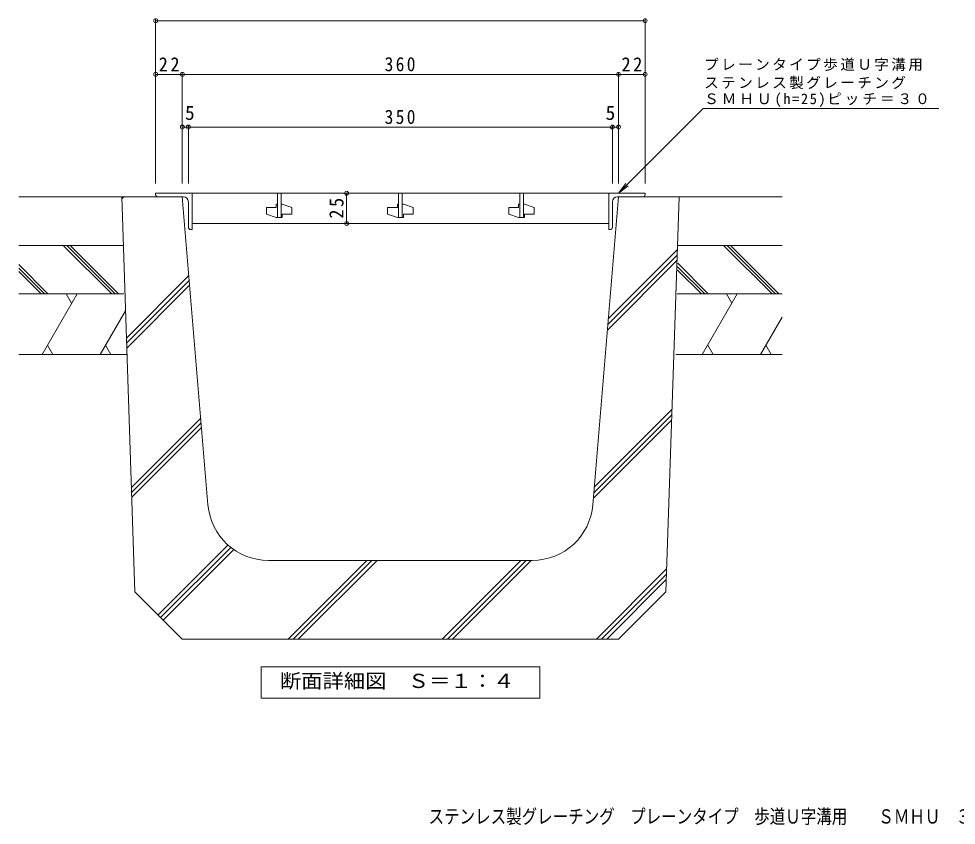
# Model space of a CAD drawing. Units: millimetres at full size. Extents: x -709 to 718, y -545 to 498.
# Drawn here: x -709 to 65, y -545 to 121 of the extents above; entities that cross this region are included whole.
import ezdxf
from ezdxf.enums import TextEntityAlignment as Align

# ---------------------------------------------------------------- set-up
doc = ezdxf.new("R2010")
doc.units = ezdxf.units.MM
doc.header["$LTSCALE"] = 4
doc.header["$PDMODE"] = 32
doc.header["$PDSIZE"] = 3.2
for name, color, linetype, lineweight in [('A-0', 6, 'Continuous', 9), ('A-2', 3, 'Continuous', 9), ('A-5', 7, 'Continuous', 9), ('A-6', 6, 'Continuous', 9)]:
    doc.layers.add(name, color=color, linetype=linetype, lineweight=lineweight)
doc.layers.add('F-5_F-5ﾚｲﾔ', color=2, linetype='Continuous')
doc.styles.add('ＭＳ ゴシック', font='')
doc.styles.get('ＭＳ ゴシック').set_extended_font_data('MS Gothic')

msp = doc.modelspace()

# ---------------------------------------------------------------- linework, layer by layer
at = {"layer": 'A-0', "color": 7}
for p, q in [((-595.744, 120.269), (-595.744, -15.306)), ((-191.744, 119.069), (-595.744, 119.069)), ((-191.744, 120.269), (-191.744, -15.306)), ((-573.744, 74.79), (-595.744, 74.79)), ((-573.744, 75.99), (-573.744, -15.306)), ((-213.744, 74.79), (-573.744, 74.79)), ((-213.744, 75.99), (-213.744, -15.306)), ((-191.744, 74.79), (-213.744, 74.79)), ((-568.745, 31.29), (-573.744, 31.29)), ((-568.745, 32.49), (-568.745, -15.306)), ((-218.744, 31.29), (-568.745, 31.29)), ((-218.744, 32.49), (-218.744, -15.306)), ((-213.744, 31.29), (-218.744, 31.29))]:
    msp.add_line(p, q, dxfattribs=at)
at = {"layer": 'A-0'}
for p, q in [((-623.744, -26.306), (-612.882, -352.168)), ((-623.744, -26.306), (-573.744, -26.306)), ((-623.692, -27.886), (-622.112, -26.306)), ((-552.565, -280.459), (-573.744, -26.306)), ((-234.924, -280.459), (-213.744, -26.306)), ((-163.745, -26.306), (-213.744, -26.306)), ((-163.745, -26.306), (-174.607, -352.169)), ((-222.518, -131.586), (-165.348, -74.417)), ((-222.132, -126.958), (-165.202, -70.028)), ((-222.903, -136.215), (-165.495, -78.806)), ((-619.86, -142.848), (-568.327, -91.315)), ((-619.723, -146.954), (-568.001, -95.232)), ((-619.586, -151.059), (-567.674, -99.148)), ((-615.754, -266.021), (-558.536, -208.804)), ((-234.089, -270.436), (-169.737, -206.085)), ((-233.703, -265.808), (-169.591, -201.696)), ((-615.617, -270.127), (-558.21, -212.72)), ((-615.48, -274.233), (-557.884, -216.636)), ((-234.474, -275.065), (-169.883, -210.474)), ((-593.752, -371.299), (-536.048, -313.595)), ((-591.631, -373.42), (-533.743, -315.532)), ((-589.509, -375.541), (-531.308, -317.34)), ((-502.738, -326.306), (-284.751, -326.306)), ((-486.48, -391.306), (-421.48, -326.306)), ((-482.238, -391.306), (-417.238, -326.306)), ((-477.995, -391.306), (-412.995, -326.306)), ((-359.201, -391.306), (-294.201, -326.306)), ((-354.959, -391.306), (-289.959, -326.306)), ((-350.716, -391.306), (-285.716, -326.306)), ((-231.922, -391.306), (-173.98, -333.364)), ((-227.679, -391.306), (-174.126, -337.753)), ((-223.437, -391.306), (-174.272, -342.142)), ((-573.744, -391.306), (-612.882, -352.168)), ((-213.744, -391.306), (-174.607, -352.169)), ((-573.744, -391.306), (-213.744, -391.306))]:
    msp.add_line(p, q, dxfattribs=at)
for centre, start, end in [((-502.738, -276.306), 184.76364, 270), ((-284.751, -276.306), 270, 355.23637)]:
    msp.add_arc(centre, 50, start, end, dxfattribs=at)
at = {"layer": 'A-0', "color": 7}
for p in [(-595.744, 119.069), (-191.744, 119.069), (-595.744, 74.79), (-573.744, 74.79), (-213.744, 74.79), (-191.744, 74.79), (-573.744, 31.29), (-568.745, 31.29), (-218.744, 31.29), (-213.744, 31.29)]:
    msp.add_point(p, dxfattribs=at)
at = {"layer": 'A-2'}
for p, q in [((-565.744, -23.306), (-595.744, -23.306)), ((-595.744, -24.306), (-595.744, -23.306)), ((-593.744, -26.306), (-572.745, -26.306)), ((-568.745, -51.306), (-568.745, -30.306)), ((-565.744, -23.306), (-565.744, -53.306)), ((-221.744, -23.306), (-565.744, -23.306)), ((-495.244, -23.306), (-495.244, -43.306)), ((-492.244, -23.306), (-492.244, -43.306)), ((-395.244, -23.306), (-395.244, -43.306)), ((-392.244, -23.306), (-392.244, -43.306)), ((-295.244, -23.306), (-295.244, -43.306)), ((-292.244, -23.306), (-292.244, -43.306)), ((-221.744, -23.306), (-221.744, -53.306)), ((-221.744, -23.306), (-191.744, -23.306)), ((-218.744, -51.306), (-218.744, -30.306)), ((-193.744, -26.306), (-214.744, -26.306)), ((-191.744, -24.306), (-191.744, -23.306)), ((-504.245, -35.056), (-504.245, -40.556)), ((-504.245, -35.056), (-496.244, -35.056)), ((-496.244, -32.306), (-496.244, -35.056)), ((-495.244, -32.306), (-496.244, -32.306)), ((-491.244, -32.306), (-492.244, -32.306)), ((-491.244, -32.306), (-483.244, -35.056)), ((-483.244, -35.056), (-483.244, -40.556)), ((-404.245, -35.056), (-404.245, -40.556)), ((-404.245, -35.056), (-396.244, -35.056)), ((-396.244, -32.306), (-396.244, -35.056)), ((-395.244, -32.306), (-396.244, -32.306)), ((-391.244, -32.306), (-392.244, -32.306)), ((-391.244, -32.306), (-383.244, -35.056)), ((-383.244, -35.056), (-383.244, -40.556)), ((-304.245, -35.056), (-304.245, -40.556)), ((-304.245, -35.056), (-296.244, -35.056)), ((-296.244, -32.306), (-296.244, -35.056)), ((-295.244, -32.306), (-296.244, -32.306)), ((-291.244, -32.306), (-292.244, -32.306)), ((-291.244, -32.306), (-283.244, -35.056)), ((-283.244, -35.056), (-283.244, -40.556)), ((-504.245, -40.556), (-496.244, -43.306)), ((-491.244, -43.306), (-496.244, -43.306)), ((-491.244, -40.556), (-491.244, -43.306)), ((-491.244, -40.556), (-483.244, -40.556)), ((-404.245, -40.556), (-396.244, -43.306)), ((-391.244, -43.306), (-396.244, -43.306)), ((-391.244, -40.556), (-391.244, -43.306)), ((-391.244, -40.556), (-383.244, -40.556)), ((-304.245, -40.556), (-296.244, -43.306)), ((-291.244, -43.306), (-296.244, -43.306)), ((-291.244, -40.556), (-291.244, -43.306)), ((-291.244, -40.556), (-283.244, -40.556)), ((-566.744, -53.306), (-565.744, -53.306)), ((-565.744, -48.306), (-221.744, -48.306)), ((-220.744, -53.306), (-221.744, -53.306))]:
    msp.add_line(p, q, dxfattribs=at)
at = {"layer": 'A-2', "color": 7}
msp.add_line((-438.13, -23.306), (-438.13, -48.306), dxfattribs=at)
at = {"layer": 'A-2'}
for centre, radius, start, end in [((-593.744, -24.306), 2, 180, 270), ((-572.745, -30.306), 4, 0, 90), ((-214.744, -30.306), 4, 90, 180), ((-193.744, -24.306), 2, 270, 0), ((-566.744, -51.306), 2, 180, 270), ((-220.744, -51.306), 2, 270, 0)]:
    msp.add_arc(centre, radius, start, end, dxfattribs=at)
at = {"layer": 'A-2', "color": 7}
for p in [(-438.13, -23.306), (-438.13, -48.306)]:
    msp.add_point(p, dxfattribs=at)
at = {"layer": 'A-5'}
for q in [(-207.657, -15.373), (-205.811, -17.219)]:
    msp.add_line((-213.744, -23.306), q, dxfattribs=at)
msp.add_lwpolyline([(-213.744, -23.306), (-143.957, 46.48), (50.796, 46.48)], dxfattribs=at)
msp.add_lwpolyline([(-508.744, -440.111), (-508.744, -414.111), (-278.744, -414.111), (-278.744, -440.111)], close=True, dxfattribs=at)
at = {"layer": 'A-6'}
for p, q in [((-623.744, -26.306), (-708.744, -26.306)), ((-78.744, -26.306), (-163.745, -26.306)), ((-622.911, -66.306), (-708.744, -66.306)), ((-631.957, -106.306), (-671.957, -66.306)), ((-629.129, -106.306), (-669.128, -66.306)), ((-626.3, -106.306), (-666.3, -66.306)), ((-78.744, -66.306), (-164.545, -66.306)), ((-86.957, -106.306), (-126.957, -66.306)), ((-84.129, -106.306), (-124.129, -66.306)), ((-81.3, -106.306), (-121.3, -66.306)), ((-684.679, -106.306), (-708.744, -82.241)), ((-687.508, -106.306), (-708.744, -85.07)), ((-142.508, -106.306), (-164.897, -83.917)), ((-139.679, -106.306), (-164.841, -81.145)), ((-690.336, -106.306), (-708.744, -87.898)), ((-145.336, -106.306), (-164.952, -86.691)), ((-622.078, -106.306), (-708.744, -106.306)), ((-660.656, -106.306), (-689.524, -156.306)), ((-669.484, -106.306), (-665.07, -113.951)), ((-78.744, -106.306), (-165.345, -106.306)), ((-115.657, -106.306), (-144.524, -156.306)), ((-124.484, -106.306), (-120.07, -113.951)), ((-620.614, -120.219), (-641.449, -156.306)), ((-78.744, -125.641), (-96.449, -156.306)), ((-680.697, -156.306), (-685.11, -148.662)), ((-632.622, -156.306), (-637.035, -148.662)), ((-135.697, -156.306), (-140.11, -148.662)), ((-87.622, -156.306), (-92.035, -148.662)), ((-619.411, -156.306), (-708.744, -156.306)), ((-166.345, -156.306), (-78.744, -156.306))]:
    msp.add_line(p, q, dxfattribs=at)

# ---------------------------------------------------------------- texts
at = {"layer": 'A-0', "color": 2, "style": 'ＭＳ ゴシック'}
for p in [(-571.51, 33.69), (-224.377, 33.69)]:
    msp.add_text('5', height=11.73, dxfattribs=at).set_placement(p, align=Align.BOTTOM_LEFT)
at = {"layer": 'A-0', "color": 2, "char_height": 11.73, "attachment_point": 7, "style": 'ＭＳ ゴシック'}
for s, insert in [('\\T1.27;\\W0.95;22', (-593.244, 77.19)), ('\\T1.27;\\W0.9;360', (-406.744, 77.19)), ('\\T1.27;\\W0.95;22', (-211.244, 77.19)), ('\\T1.27;\\W0.9;350', (-406.744, 33.69))]:
    msp.add_mtext(s, dxfattribs=dict(at, insert=insert))
at = {"layer": 'A-2', "color": 2, "insert": (-440.53, -44.306), "char_height": 11.73, "attachment_point": 7, "rotation": 90, "style": 'ＭＳ ゴシック'}
msp.add_mtext('\\T1.27;\\W0.95;25', dxfattribs=at)
at = {"layer": 'A-5', "color": 2, "style": 'ＭＳ ゴシック', "width": 1.1}
msp.add_text('断面詳細図\u3000Ｓ＝１：４', height=11.73, dxfattribs=at).set_placement((-493.237, -435.111), align=Align.BOTTOM_LEFT)
at = {"layer": 'A-5', "char_height": 8.798, "attachment_point": 7, "style": 'ＭＳ ゴシック'}
for s, insert in [('\\T1.17;プレーンタイプ歩道Ｕ字溝用', (-142.995, 77.531)), ('\\T1.17;ステンレス製グレーチング', (-142.995, 62.544)), ('\\T1.21;ＳＭＨＵ(h=25)ピッチ＝３０', (-142.995, 47.889))]:
    msp.add_mtext(s, dxfattribs=dict(at, insert=insert))
at = {"layer": 'F-5_F-5ﾚｲﾔ', "style": 'ＭＳ ゴシック', "width": 0.8}
msp.add_text('ステンレス製グレーチング\u3000プレーンタイプ\u3000歩道Ｕ字溝用\u3000\u3000ＳＭＨＵ\u3000３６２５\u3000Ｐ＝３０', height=11.73, dxfattribs=at).set_placement((-370.476, -546.95), align=Align.BOTTOM_LEFT)

doc.saveas('drawing.dxf')
